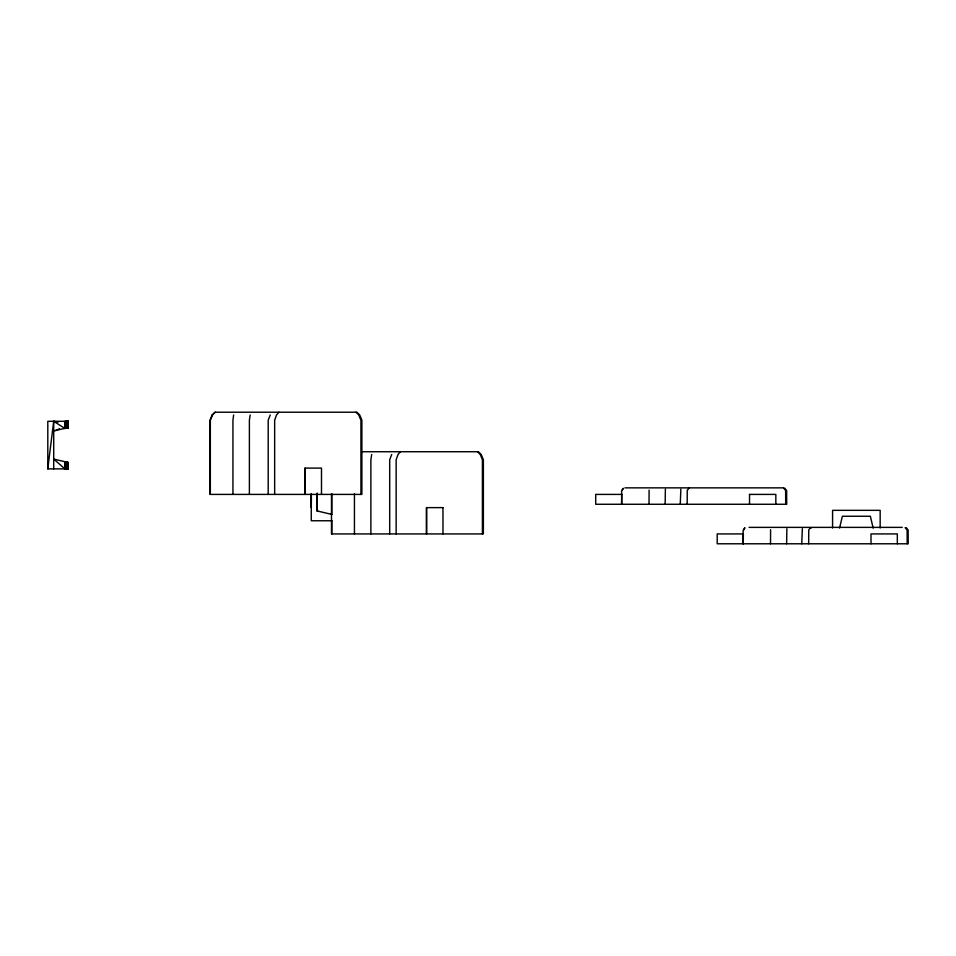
<?xml version="1.0" encoding="UTF-8"?>
<svg xmlns="http://www.w3.org/2000/svg" width="956" height="956" viewBox="0 0 956 956"><rect width="100%" height="100%" fill="white"/><g stroke="black" fill="none" stroke-linecap="round" stroke-linejoin="round"><path stroke-width="1.43" d="M65.462 428.312L65.462 421.297L64.9 428.443L53.715 421.297L47.8 468.464L48.362 464.054M66.012 428.18L65.462 421.297L64.996 428.419M66.538 428.049L66.024 421.297M66.538 421.297L66.777 428.001L67.004 421.297L67.255 427.882L67.745 421.297L67.948 427.714L67.984 421.297L68.127 427.679L52.52 431.108M68.187 427.655L68.139 421.297L68.187 427.655L68.139 421.297L47.8 421.297L47.8 468.882L68.187 468.882L68.187 462.513L53.715 459.071L64.9 468.882L64.9 461.736L65.462 468.882L66.012 461.999L66.024 468.882L66.538 462.13L66.538 468.882L67.004 462.238L67.004 468.882L67.398 462.334L67.984 468.882L68.127 462.501L67.984 468.882M317.261 497.526L317.213 507.481L317.153 497.526M317.153 496.391L317.153 494.144M67.004 427.941L67.004 421.297M67.398 427.846L67.41 421.297M67.733 427.762L67.745 421.297M67.948 427.714L67.984 421.297M65.462 468.882L65.522 461.879M68.139 468.882L68.175 466.026M66.024 468.882L66.131 462.035M66.538 468.882L66.693 462.166M67.745 468.882L67.9 462.453M67.004 468.882L67.183 462.286M67.41 468.882L67.601 462.381M649.088 490.129L649.04 504.266M770.584 529.66L770.524 543.785M47.884 468.882L48.23 466.05M233.646 414.976L232.941 420.198L232.941 494.407M250.197 414.976L249.385 420.198L249.385 494.407M371.693 454.506L370.88 459.716L370.88 533.926M665.376 489.221L665.137 504.266M786.872 528.74L786.633 543.785M839.571 528.059L842.379 516.252L870.354 516.252L873.187 528.154M743.565 530.03L744.951 527.939M270.225 414.976L268.194 420.198L268.194 494.407M391.709 454.506L389.69 459.716L389.69 533.926M680.851 489.221L680.266 504.266M802.347 528.74L801.761 543.785M622.248 489.89L623.467 488.42M278.925 412.215L276.523 414.976L274.659 420.198L274.659 494.407M400.409 451.734L398.019 454.506L396.143 459.716L396.143 533.926M215.267 412.215L212.495 414.976L210.344 420.198L210.344 494.407M623.097 488.42L621.639 491.145L621.639 504.266L621.77 494.407M744.593 527.939L743.123 530.676L743.123 543.785M810.521 528.345L811.429 527.628M688.941 488.11L687.245 490.512L687.185 504.266M810.437 527.628L808.74 530.03L808.68 543.785M55.687 430.63L59.439 428.766M361.607 451.734L478.418 451.734L481.203 454.506L483.377 459.716L483.377 533.926L331.493 533.926L331.493 493.858M305.048 468.105L305.048 494.407L305.036 468.105L321.491 468.105L321.491 494.407M624.925 487.859L783.406 487.859M621.878 494.407L595.707 494.407L595.707 504.266L786.704 504.266L786.645 490.512L784.673 488.11M749.48 494.407L775.83 494.407L775.83 504.266M442.987 507.624L426.519 507.624L426.519 533.926M331.72 520.757L311.226 520.757L311.357 493.81M749.062 527.377L902.261 527.377M58.053 422.146L53.715 421.297L53.715 468.882M317.141 493.284L317.141 510.946L317.894 511.125M317.249 510.946L317.273 493.284M331.565 514.376L317.141 510.946M331.541 514.376L330.621 514.149M906.157 527.628L908.14 530.03L908.2 543.785L717.203 543.785L717.203 533.926L743.362 533.926L743.254 543.785M905.165 527.628L907.125 530.03L907.184 543.785M783.669 488.11L785.629 490.512L785.701 504.266M477.498 451.734L480.259 454.506L482.41 459.716L482.41 533.926M356.014 412.215L358.775 414.976L360.926 420.198L360.926 494.407M317.261 494.144L317.261 496.391M897.326 543.785L897.326 533.926L870.976 533.926L871.024 543.785M880.165 527.999L880.165 510.337L832.58 510.337L832.58 527.999M749.528 494.407L749.528 504.266M442.963 507.624L442.987 533.926M426.543 507.624L426.543 533.926M354.437 493.858L354.437 533.926M331.84 493.858L331.84 514.627M331.84 520.566L331.84 533.926M64.9 421.297L64.9 428.443M311.345 497.526L311.286 507.481L311.238 497.526M311.238 494.144L311.238 496.391L311.345 494.144M212.16 414.976L209.997 420.198L209.997 494.407L361.882 494.407L361.882 420.198L359.707 414.976L356.935 412.215L214.945 412.215L212.16 414.976"/></g></svg>
